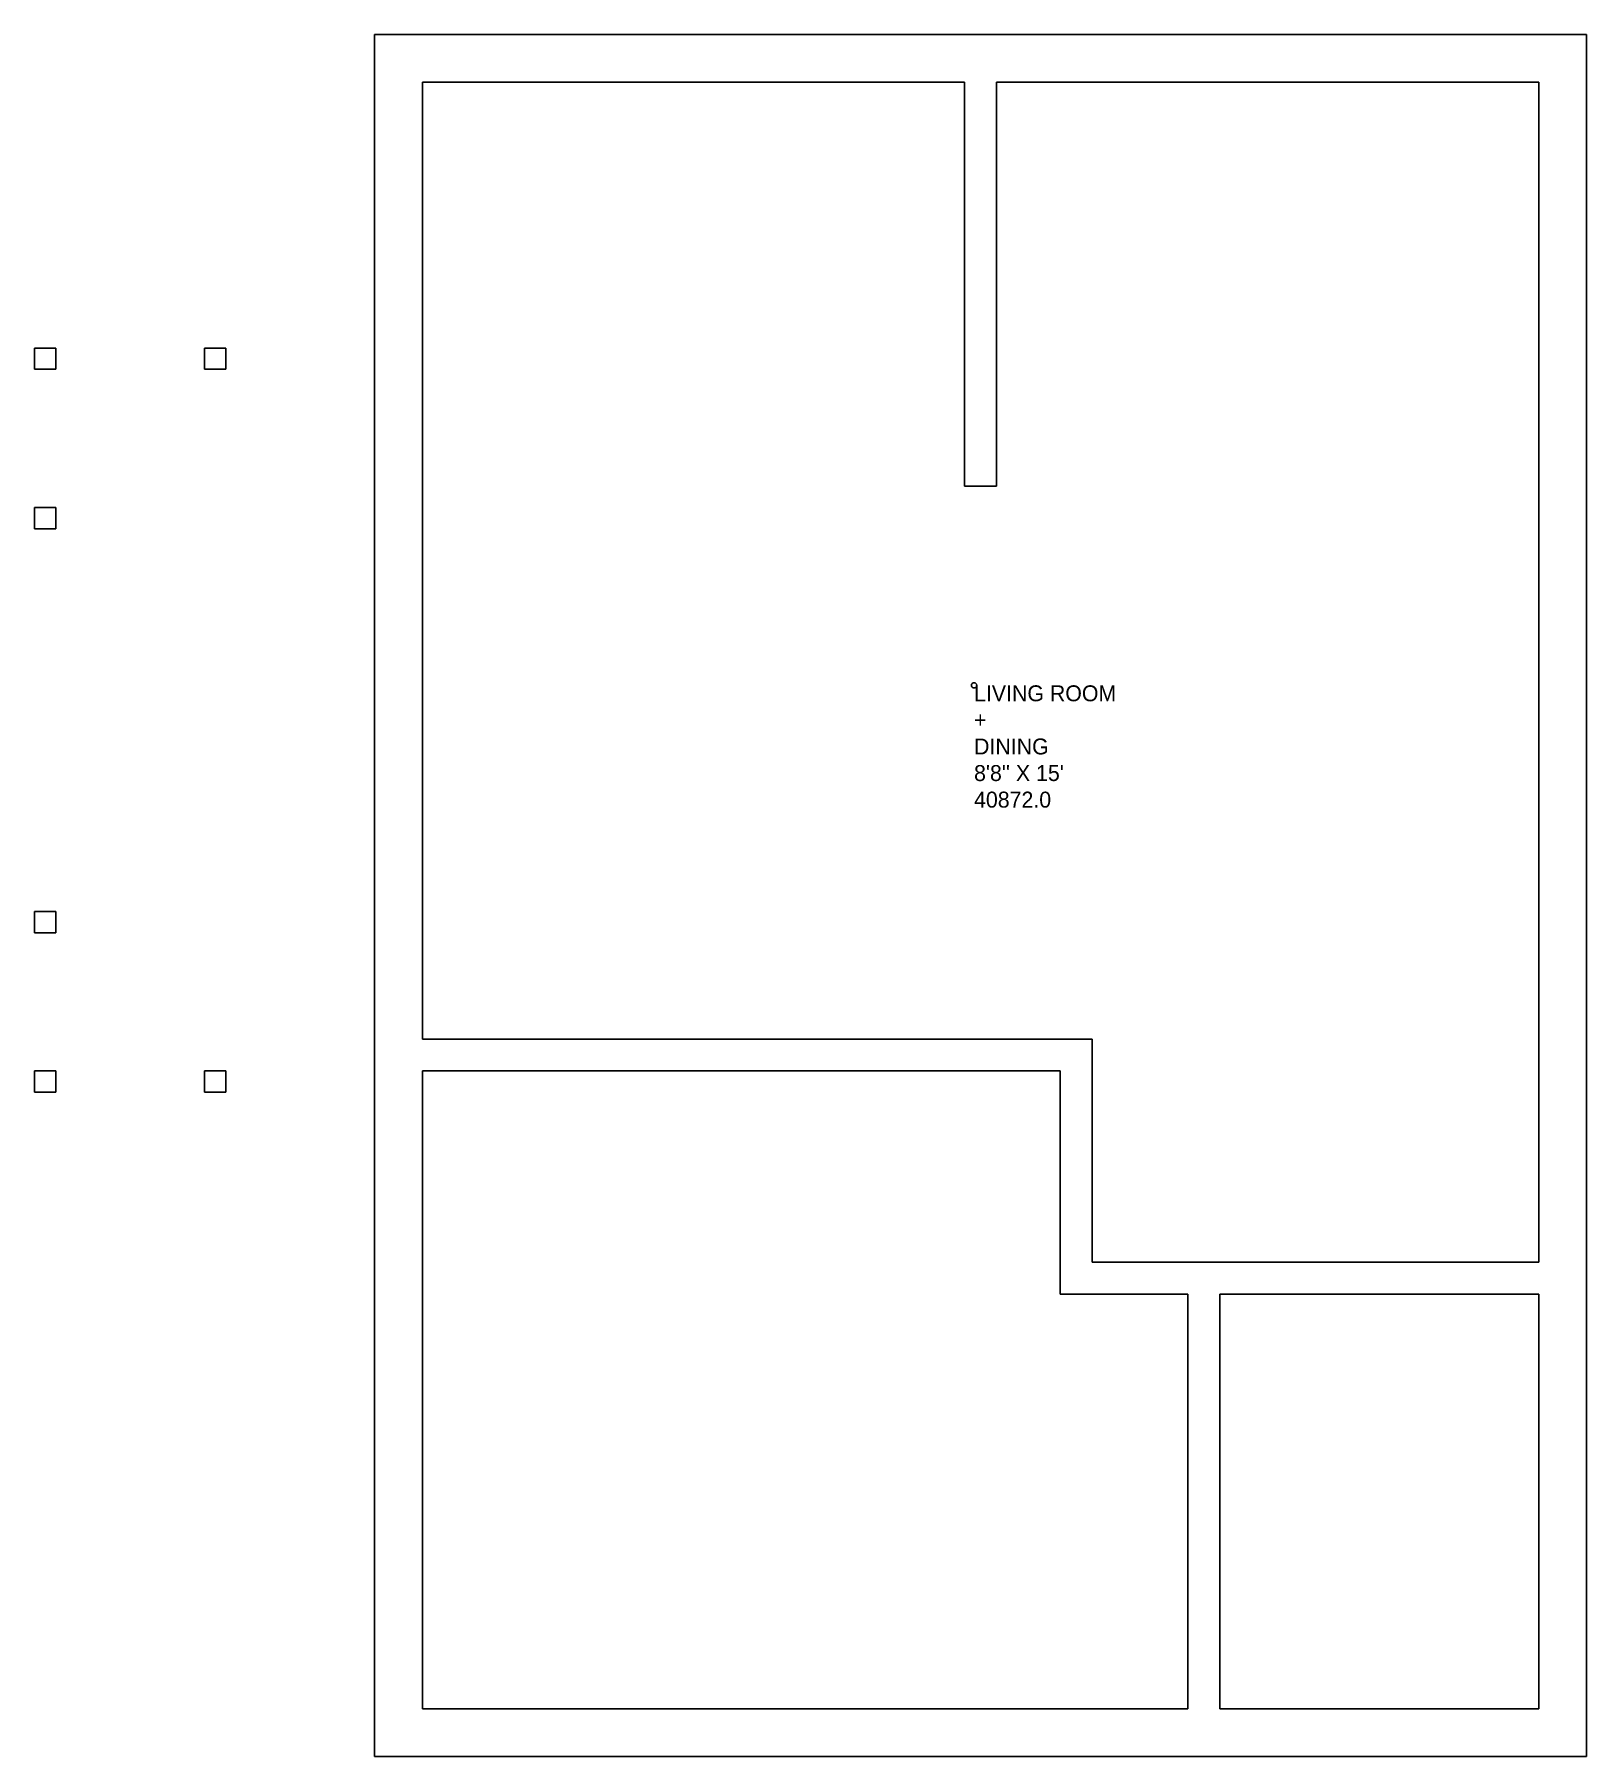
# Model space of a CAD drawing. Header units: metres. Extents: x 301 to 593, y 371 to 695.
import ezdxf

# ---------------------------------------------------------------- set-up
doc = ezdxf.new("R2010")
doc.units = ezdxf.units.M

msp = doc.modelspace()

# ---------------------------------------------------------------- linework, layer by layer
at = {"layer": 'GRAPH-COMPONENT', "color": 2}
for p, q in [((374, 653), (374, 686)), ((374, 686), (407, 686)), ((455, 686), (407, 686)), ((455, 686), (476, 686)), ((476, 610), (476, 686)), ((584, 686), (482, 686)), ((482, 610), (482, 686)), ((584, 686), (584, 582)), ((374, 605), (374, 653)), ((476, 610), (482, 610)), ((374, 590), (374, 605)), ((374, 542), (374, 590)), ((584, 498), (584, 582)), ((374, 542), (374, 506)), ((374, 506), (500, 506)), ((500, 500), (500, 506)), ((500, 464), (500, 500)), ((584, 498), (584, 464)), ((500, 464), (524, 464)), ((524, 464), (554, 464)), ((584, 464), (554, 464))]:
    msp.add_line(p, q, dxfattribs=at)
at = {"layer": 'graph_lines'}
for p, q in [((365, 695), (365, 653)), ((365, 695), (407, 695)), ((407, 695), (455, 695)), ((455, 695), (593, 695)), ((593, 695), (593, 582)), ((374, 653), (374, 686)), ((374, 686), (407, 686)), ((407, 686), (455, 686)), ((476, 686), (455, 686)), ((476, 610), (476, 686)), ((482, 686), (482, 610)), ((482, 686), (584, 686)), ((584, 582), (584, 686)), ((365, 605), (365, 653)), ((374, 605), (374, 653)), ((301, 636), (301, 632)), ((301, 636), (305, 636)), ((305, 632), (305, 636)), ((333, 636), (333, 632)), ((333, 636), (337, 636)), ((337, 632), (337, 636)), ((301, 632), (305, 632)), ((333, 632), (337, 632)), ((482, 610), (476, 610)), ((301, 606), (301, 602)), ((301, 606), (305, 606)), ((305, 602), (305, 606)), ((365, 605), (365, 590)), ((374, 590), (374, 605)), ((301, 602), (305, 602)), ((365, 590), (365, 542)), ((374, 590), (374, 542)), ((584, 498), (584, 582)), ((593, 498), (593, 582)), ((365, 464), (365, 542)), ((374, 542), (374, 506)), ((301, 526), (301, 530)), ((301, 530), (305, 530)), ((305, 530), (305, 526)), ((301, 526), (305, 526)), ((374, 506), (500, 506)), ((500, 500), (500, 506)), ((301, 496), (301, 500)), ((301, 500), (305, 500)), ((305, 500), (305, 496)), ((333, 496), (333, 500)), ((333, 500), (337, 500)), ((337, 500), (337, 496)), ((374, 500), (374, 464)), ((374, 500), (494, 500)), ((494, 464), (494, 500)), ((500, 500), (500, 464)), ((301, 496), (305, 496)), ((333, 496), (337, 496)), ((584, 464), (584, 498)), ((593, 498), (593, 371)), ((365, 416), (365, 464)), ((374, 416), (374, 464)), ((494, 458), (494, 464)), ((524, 464), (500, 464)), ((554, 464), (524, 464)), ((554, 464), (584, 464)), ((518, 458), (494, 458)), ((518, 380), (518, 458)), ((554, 458), (524, 458)), ((524, 452), (524, 458)), ((524, 458), (524, 380)), ((554, 458), (584, 458)), ((584, 458), (584, 380)), ((365, 416), (365, 371)), ((374, 380), (374, 416)), ((404, 380), (374, 380)), ((404, 380), (488, 380)), ((488, 380), (518, 380)), ((524, 380), (542, 380)), ((542, 380), (566, 380)), ((566, 380), (584, 380)), ((365, 371), (404, 371)), ((404, 371), (488, 371)), ((542, 371), (488, 371)), ((542, 371), (566, 371)), ((593, 371), (566, 371))]:
    msp.add_line(p, q, dxfattribs=at)
at = {"layer": 'PP ROOM-AREA', "color": 4}
msp.add_circle((477.77, 572.54), 0.5, dxfattribs=at)

# ---------------------------------------------------------------- texts
at = {"layer": 'PP ROOM-AREA', "insert": (477.77, 572.54), "char_height": 3, "attachment_point": 1}
msp.add_mtext("LIVING ROOM\\P+\\PDINING\\P8'8'' X 15'\\P40872.0", dxfattribs=at)

doc.saveas('drawing.dxf')
